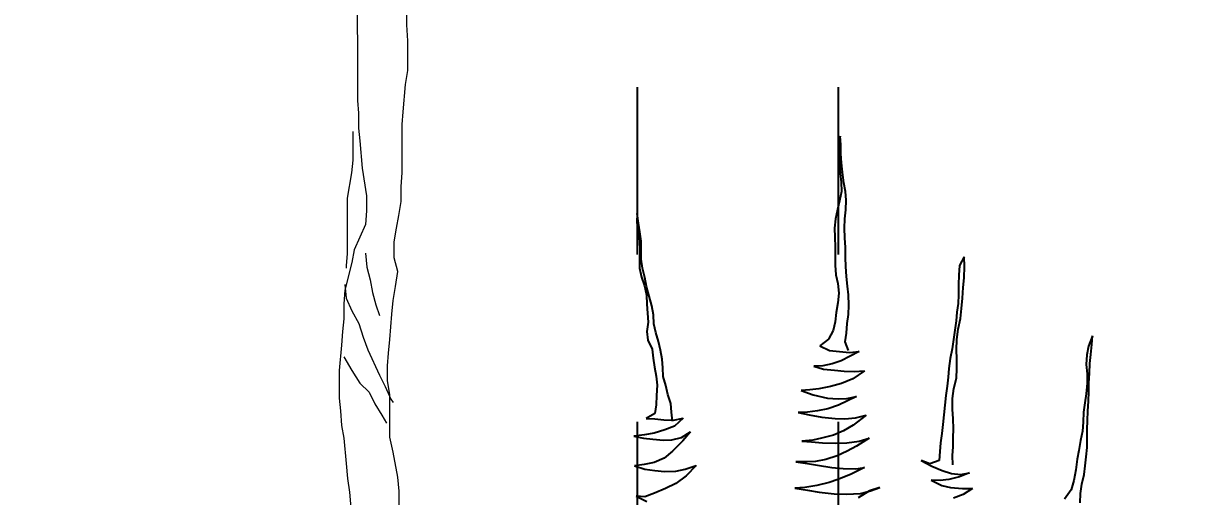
# Model space of a CAD drawing. Header units: metres. Extents: x -58 to 722, y -1100 to 345.
# Drawn here: x 36.077 to 36.945, y 104.54 to 104.894 of the extents above; entities that cross this region are included whole.
import ezdxf

# ---------------------------------------------------------------- set-up
doc = ezdxf.new("R2010")
doc.units = ezdxf.units.M
doc.header["$MEASUREMENT"] = 0
doc.linetypes.add('CENTER2', pattern=[1.125, 0.75, -0.125, 0.125, -0.125])
doc.linetypes.add('CENTERX2', pattern=[4, 2.5, -0.5, 0.5, -0.5])
doc.layers.get('0').update_dxf_attribs({"color": 255})
doc.layers.get('DEFPOINTS').update_dxf_attribs({"color": 250})
for name, color, linetype in [('FSR_ARQ_005VEGETACION', 64, 'Continuous'), ('FSR_ARQ_015COTAS', 125, 'Continuous'), ('FSR_ARQ_016EJES', 135, 'CENTER2')]:
    doc.layers.add(name, color=color, linetype=linetype)
doc.layers.add('FSR_ARQ_006ARBOLES', color=74, linetype='Continuous', lineweight=0)
doc.styles.add('style1', font='arial.ttf')
doc.dimstyles.new('PP_PACO', dxfattribs={"dimtxt": 0.18, "dimasz": 0.075, "dimexe": 0.075, "dimexo": 0, "dimgap": 0, "dimtad": 0, "dimtih": 1, "dimtoh": 1, "dimzin": 1, "dimdsep": 46, "dimtxsty": 'style1', "dimcen": 0.15, "dimse1": 1, "dimse2": 1, "dimclrd": 256, "dimclre": 256, "dimadec": 0, "dimazin": 0, "dimtfac": 1, "dimtmove": 0, "dimatfit": 3, "dimfxl": 0.075, "dimarcsym": 0})

# ---------------------------------------------------------------- blocks, each defined once
blk = doc.blocks.new('arboles fsr 01')
at = {"layer": 'FSR_ARQ_006ARBOLES', "color": 35}
for points in [[(186.4167, -36.52198), (186.41683, -36.27354), (186.41756, -36.26496), (186.42043, -36.24923), (186.42259, -36.23993), (186.42261, -36.21347), (186.42405, -36.20489), (186.42406, -36.19559), (186.42335, -36.18772), (186.42264, -36.17914), (186.42123, -36.16341), (186.42052, -36.15482), (186.4191, -36.14624), (186.41767, -36.13694), (186.41983, -36.12836), (186.41984, -36.11835), (186.41841, -36.10976), (186.41699, -36.1019), (186.41557, -36.09331), (186.41558, -36.08401), (186.41487, -36.07543), (186.4149, -36.04539), (186.41419, -36.03752), (186.41277, -36.02036), (186.41135, -36.01178), (186.41137, -35.99318), (186.41209, -35.98317), (186.41215, -35.92023)], [(186.44288, -35.94815), (186.4428, -36.0304), (186.44208, -36.03827), (186.44207, -36.04756), (186.44135, -36.05543), (186.4399, -36.07259), (186.43703, -36.08976), (186.43702, -36.09905), (186.43773, -36.10764), (186.44486, -36.12338), (186.44629, -36.13125), (186.45056, -36.14841), (186.45127, -36.157), (186.45126, -36.16629), (186.45197, -36.17416), (186.45268, -36.18275), (186.45409, -36.19848), (186.45408, -36.21565), (186.45335, -36.22351), (186.45263, -36.23281), (186.45119, -36.24067), (186.44975, -36.25641), (186.44902, -36.2657), (186.44759, -36.27429), (186.44614, -36.29145)], [(186.44565, -36.04971), (186.44563, -36.06759), (186.44634, -36.07546), (186.44918, -36.0912), (186.44915, -36.12553), (186.44986, -36.13339), (186.44986, -36.13482)], [(186.43771, -36.12552), (186.43699, -36.1341), (186.43483, -36.14196), (186.4334, -36.14983), (186.43124, -36.15769), (186.42909, -36.16413)], [(186.45057, -36.14484), (186.44984, -36.15342), (186.44626, -36.16128), (186.44196, -36.16915), (186.43909, -36.17773), (186.43622, -36.18559), (186.42906, -36.20132), (186.42548, -36.20847), (186.42189, -36.21633), (186.42046, -36.21848)], [(186.45124, -36.1899), (186.44622, -36.19847), (186.44121, -36.20634), (186.43548, -36.21205), (186.4319, -36.2192), (186.4276, -36.22635), (186.42474, -36.23135)]]:
    blk.add_lwpolyline(points, dxfattribs=at)
blk = doc.blocks.new('arbustos 01')
at = {"layer": 'FSR_ARQ_005VEGETACION', "color": 103}
for p, q in [((189.08583, -31.15973), (189.08644, -31.15255)), ((189.08644, -31.15255), (189.08787, -31.1601)), ((189.08572, -31.16725), (189.08583, -31.15973)), ((189.08787, -31.1601), (189.08777, -31.16745)), ((189.08528, -31.17459), (189.08572, -31.16725)), ((189.08777, -31.16745), (189.08697, -31.17633)), ((189.08318, -31.19115), (189.08449, -31.18228)), ((189.08449, -31.18228), (189.08528, -31.17459)), ((189.08697, -31.17633), (189.08636, -31.1835)), ((189.08188, -31.19848), (189.08318, -31.19115)), ((189.08558, -31.19067), (189.0853, -31.19853)), ((189.08636, -31.1835), (189.08558, -31.19067)), ((189.08127, -31.20566), (189.08188, -31.19848)), ((189.0853, -31.19853), (189.0869, -31.20625)), ((189.08168, -31.21353), (189.08127, -31.20566)), ((189.0869, -31.20625), (189.08869, -31.21345)), ((189.08243, -31.22106), (189.08168, -31.21353)), ((189.08284, -31.22893), (189.08243, -31.22106)), ((189.08869, -31.21345), (189.0903, -31.221)), ((189.0903, -31.221), (189.09104, -31.22887)), ((189.2537, -31.22476), (189.25484, -31.21673)), ((189.25484, -31.21673), (189.25508, -31.22409)), ((189.08238, -31.23696), (189.08284, -31.22893)), ((189.09104, -31.22887), (189.09077, -31.23639)), ((189.25258, -31.23192), (189.2537, -31.22476)), ((189.25508, -31.22409), (189.25395, -31.23194)), ((189.08194, -31.24482), (189.08238, -31.23696)), ((189.09077, -31.23639), (189.09049, -31.2446)), ((189.25152, -31.24695), (189.25162, -31.23977)), ((189.25162, -31.23977), (189.25258, -31.23192)), ((189.25282, -31.23962), (189.25254, -31.24714)), ((189.25395, -31.23194), (189.25282, -31.23962)), ((189.08182, -31.2532), (189.08194, -31.24482)), ((189.09049, -31.2446), (189.09039, -31.25212)), ((189.25142, -31.25448), (189.25152, -31.24695)), ((189.25254, -31.24714), (189.25296, -31.2545)), ((188.98324, -31.26058), (188.98335, -31.25254)), ((188.98335, -31.25254), (188.98718, -31.25995)), ((189.08155, -31.26072), (189.08182, -31.2532)), ((189.09046, -31.25947), (189.08983, -31.2675)), ((189.09039, -31.25212), (189.09046, -31.25947)), ((189.25046, -31.26216), (189.25142, -31.25448)), ((189.25296, -31.2545), (189.25285, -31.26202)), ((188.98345, -31.26999), (188.98324, -31.26058)), ((188.98718, -31.25995), (188.98793, -31.26782)), ((188.98793, -31.26782), (188.98799, -31.27552)), ((189.08013, -31.27694), (189.08109, -31.26909)), ((189.08109, -31.26909), (189.08155, -31.26072)), ((189.08983, -31.2675), (189.0882, -31.27483)), ((189.24864, -31.26983), (189.25046, -31.26216)), ((189.25285, -31.26202), (189.25121, -31.26952)), ((188.98419, -31.2782), (188.98345, -31.26999)), ((188.98493, -31.28693), (188.98419, -31.2782)), ((188.98799, -31.27552), (188.98805, -31.28407)), ((189.07935, -31.28428), (189.08013, -31.27694)), ((189.0882, -31.27483), (189.08757, -31.28286)), ((189.24502, -31.28516), (189.24718, -31.27733)), ((189.24718, -31.27733), (189.24864, -31.26983)), ((189.24889, -31.27684), (189.24725, -31.28451)), ((189.25121, -31.26952), (189.24889, -31.27684)), ((188.9855, -31.29549), (188.98493, -31.28693)), ((188.98805, -31.28407), (188.98846, -31.29143)), ((189.07923, -31.29266), (189.07935, -31.28428)), ((189.08757, -31.28286), (189.08832, -31.29073)), ((189.24268, -31.29334), (189.24502, -31.28516)), ((189.24725, -31.28451), (189.24698, -31.29186)), ((188.98658, -31.30388), (188.9855, -31.29549)), ((188.98846, -31.29143), (188.98939, -31.29862)), ((189.0793, -31.30053), (189.07923, -31.29266)), ((189.08832, -31.29073), (189.08958, -31.29896)), ((189.24121, -31.30084), (189.24268, -31.29334)), ((189.24698, -31.29186), (189.24619, -31.29937)), ((188.98834, -31.31263), (188.98658, -31.30388)), ((188.98939, -31.29862), (188.99015, -31.30581)), ((188.99015, -31.30581), (188.99124, -31.31352)), ((189.08056, -31.30807), (189.0793, -31.30053)), ((189.08114, -31.31594), (189.08056, -31.30807)), ((189.08958, -31.29896), (189.0905, -31.30649)), ((189.0905, -31.30649), (189.09211, -31.31369)), ((189.24094, -31.30819), (189.24121, -31.30084)), ((189.24619, -31.29937), (189.24575, -31.30689)), ((189.24575, -31.30689), (189.24684, -31.3146)), ((188.98959, -31.32136), (188.98834, -31.31263)), ((188.99124, -31.31352), (188.99233, -31.32123)), ((189.08207, -31.3233), (189.08114, -31.31594)), ((189.09211, -31.31369), (189.09595, -31.32093)), ((189.23715, -31.32284), (189.23931, -31.31535)), ((189.23931, -31.31535), (189.24094, -31.30819)), ((189.24684, -31.3146), (189.24589, -31.32177)), ((188.87755, -31.32531), (188.87679, -31.31812)), ((188.87679, -31.31812), (188.88009, -31.32672)), ((188.87829, -31.3337), (188.87755, -31.32531)), ((188.88009, -31.32672), (188.8817, -31.33409)), ((188.98965, -31.32991), (188.98959, -31.32136)), ((188.99233, -31.32123), (188.99325, -31.32911)), ((189.07938, -31.33043), (189.08207, -31.3233)), ((189.10323, -31.3265), (189.09514, -31.33032)), ((189.09595, -31.32093), (189.10323, -31.3265)), ((189.23551, -31.33017), (189.23715, -31.32284)), ((189.24589, -31.32177), (189.24254, -31.32924)), ((188.87904, -31.34124), (188.87829, -31.3337)), ((188.8817, -31.33409), (188.88211, -31.34196)), ((188.98954, -31.33744), (188.98965, -31.32991)), ((188.99325, -31.32911), (188.99502, -31.337)), ((188.99502, -31.337), (188.99611, -31.34522)), ((189.07853, -31.33198), (189.0705, -31.33135)), ((189.0705, -31.33135), (189.07797, -31.33522)), ((189.07797, -31.33522), (189.08544, -31.33908)), ((189.08692, -31.33123), (189.07853, -31.33198)), ((189.09514, -31.33032), (189.08692, -31.33123)), ((189.23405, -31.33768), (189.23551, -31.33017)), ((189.24158, -31.33675), (189.24045, -31.34426)), ((189.24254, -31.32924), (189.24158, -31.33675)), ((188.87945, -31.34911), (188.87904, -31.34124)), ((188.88211, -31.34196), (188.88132, -31.34982)), ((188.98961, -31.3453), (188.98954, -31.33744)), ((188.98984, -31.35334), (188.98961, -31.3453)), ((188.99611, -31.34522), (188.99669, -31.35241)), ((189.08544, -31.33908), (189.09293, -31.34158)), ((189.10023, -31.34578), (189.09115, -31.34685)), ((189.09293, -31.34158), (189.10078, -31.34322)), ((189.10829, -31.34349), (189.10023, -31.34578)), ((189.10078, -31.34322), (189.10829, -31.34349)), ((189.23317, -31.35203), (189.23361, -31.34485)), ((189.23361, -31.34485), (189.23405, -31.33768)), ((189.24045, -31.34426), (189.23916, -31.3516)), ((188.87984, -31.35749), (188.87945, -31.34911)), ((188.88132, -31.34982), (188.88121, -31.35751)), ((188.99195, -31.36192), (188.98984, -31.35334)), ((188.99669, -31.35241), (188.99762, -31.35994)), ((189.07472, -31.34783), (189.06618, -31.34737)), ((189.06618, -31.34737), (189.07584, -31.354)), ((189.0831, -31.3476), (189.07472, -31.34783)), ((189.07584, -31.354), (189.08519, -31.35788)), ((189.09115, -31.34685), (189.0831, -31.3476)), ((189.23118, -31.35952), (189.23317, -31.35203)), ((189.23916, -31.3516), (189.2382, -31.35911)), ((188.87992, -31.36467), (188.87984, -31.35749)), ((188.88033, -31.37237), (188.87992, -31.36467)), ((188.88121, -31.35751), (188.88212, -31.36624)), ((188.9932, -31.37031), (188.99195, -31.36192)), ((188.99762, -31.35994), (188.99854, -31.36765)), ((189.08519, -31.35788), (189.09439, -31.3604)), ((189.09439, -31.3604), (189.10411, -31.36224)), ((189.10411, -31.36224), (189.11145, -31.36303)), ((189.11862, -31.36347), (189.10883, -31.36727)), ((189.11145, -31.36303), (189.11862, -31.36347)), ((189.22955, -31.36685), (189.23118, -31.35952)), ((189.2382, -31.35911), (189.23877, -31.36783)), ((188.88073, -31.38076), (188.88033, -31.37237)), ((188.88212, -31.36624), (188.88338, -31.37395)), ((188.88338, -31.37395), (188.8843, -31.38166)), ((188.99308, -31.3792), (188.9932, -31.37031)), ((188.99854, -31.36765), (188.99946, -31.3757)), ((189.08092, -31.37031), (189.07273, -31.36866)), ((189.07273, -31.36866), (189.08038, -31.37218)), ((189.08038, -31.37218), (189.08768, -31.37587)), ((189.0881, -31.37041), (189.08092, -31.37031)), ((189.09699, -31.36984), (189.0881, -31.37041)), ((189.10883, -31.36727), (189.09699, -31.36984)), ((189.22627, -31.38169), (189.22688, -31.37451)), ((189.22688, -31.37451), (189.22955, -31.36685)), ((189.23877, -31.36783), (189.23917, -31.37553)), ((189.23917, -31.37553), (189.24027, -31.38273)), ((188.88096, -31.38845), (188.88073, -31.38076)), ((188.8843, -31.38166), (188.88453, -31.38987)), ((188.99263, -31.38723), (188.99308, -31.3792)), ((188.99946, -31.3757), (189.00037, -31.38392)), ((189.00037, -31.38392), (189.00112, -31.39179)), ((189.07352, -31.38628), (189.06483, -31.38394)), ((189.06483, -31.38394), (189.07566, -31.39229)), ((189.08768, -31.37587), (189.0967, -31.37873)), ((189.0967, -31.37873), (189.10523, -31.38056)), ((189.11219, -31.38373), (189.10156, -31.38581)), ((189.10523, -31.38056), (189.11342, -31.38169)), ((189.12128, -31.38197), (189.11219, -31.38373)), ((189.11342, -31.38169), (189.12128, -31.38197)), ((189.22565, -31.38903), (189.22627, -31.38169)), ((189.24027, -31.38273), (189.2474, -31.38676)), ((188.88137, -31.39598), (188.88096, -31.38845)), ((188.88453, -31.38987), (188.88529, -31.3974)), ((188.99235, -31.39544), (188.99263, -31.38723)), ((189.00112, -31.39179), (189.00204, -31.39933)), ((189.08257, -31.38709), (189.07352, -31.38628)), ((189.07566, -31.39229), (189.08363, -31.39702)), ((189.09061, -31.38685), (189.08257, -31.38709)), ((189.10156, -31.38581), (189.09061, -31.38685)), ((189.22464, -31.38833), (189.2168, -31.38652)), ((189.2168, -31.38652), (189.22389, -31.39311)), ((189.22389, -31.39311), (189.23188, -31.39612)), ((189.23268, -31.38793), (189.22464, -31.38833)), ((189.24021, -31.387), (189.23268, -31.38793)), ((189.2474, -31.38676), (189.24021, -31.387)), ((188.88127, -31.40367), (188.88137, -31.39598)), ((188.88134, -31.41103), (188.88127, -31.40367)), ((188.88529, -31.3974), (188.88672, -31.40512)), ((188.99242, -31.40296), (188.99235, -31.39544)), ((188.99249, -31.41031), (188.99242, -31.40296)), ((189.00204, -31.39933), (189.00313, -31.40704)), ((189.07069, -31.40556), (189.06217, -31.40322)), ((189.06217, -31.40322), (189.07269, -31.40969)), ((189.08363, -31.39702), (189.09196, -31.40055)), ((189.09196, -31.40055), (189.10184, -31.40325)), ((189.10184, -31.40325), (189.10917, -31.40489)), ((189.21795, -31.4026), (189.21049, -31.39789)), ((189.21049, -31.39789), (189.21688, -31.40532)), ((189.22596, -31.40442), (189.21795, -31.4026)), ((189.23314, -31.40469), (189.22596, -31.40442)), ((189.23188, -31.39612), (189.24073, -31.39915)), ((189.24186, -31.40413), (189.23314, -31.40469)), ((189.24073, -31.39915), (189.24875, -31.40046)), ((189.24974, -31.40321), (189.24186, -31.40413)), ((189.24875, -31.40046), (189.25763, -31.40143)), ((189.25763, -31.40143), (189.24974, -31.40321)), ((188.88209, -31.41856), (188.88134, -31.41103)), ((188.88672, -31.40512), (188.88832, -31.41352)), ((188.88832, -31.41352), (188.88959, -31.42071)), ((188.99307, -31.4175), (188.99249, -31.41031)), ((189.00313, -31.40704), (189.00355, -31.41423)), ((189.08076, -31.40707), (189.07069, -31.40556)), ((189.07269, -31.40969), (189.08066, -31.41408)), ((189.08066, -31.41408), (189.08882, -31.41795)), ((189.08999, -31.40719), (189.08076, -31.40707)), ((189.1011, -31.40717), (189.08999, -31.40719)), ((189.11018, -31.40627), (189.1011, -31.40717)), ((189.10917, -31.40489), (189.11805, -31.40552)), ((189.11805, -31.40552), (189.11018, -31.40627)), ((189.21688, -31.40532), (189.22549, -31.41399)), ((189.22549, -31.41399), (189.23259, -31.41973)), ((188.88285, -31.42609), (188.88209, -31.41856)), ((188.88959, -31.42071), (188.89084, -31.42945)), ((188.9928, -31.42536), (188.99307, -31.4175)), ((189.00355, -31.41423), (189.0043, -31.42159)), ((189.0043, -31.42159), (189.01196, -31.4246)), ((189.01918, -31.42162), (189.01022, -31.42628)), ((189.01196, -31.4246), (189.01918, -31.42162)), ((189.08882, -31.41795), (189.09835, -31.42081)), ((189.09835, -31.42081), (189.10688, -31.42247)), ((189.10688, -31.42247), (189.1144, -31.42291)), ((189.12329, -31.42286), (189.11352, -31.42427)), ((189.1144, -31.42291), (189.12329, -31.42286)), ((189.23259, -31.41973), (189.24075, -31.42326)), ((189.24075, -31.42326), (189.24893, -31.42491)), ((188.88394, -31.43329), (188.88285, -31.42609)), ((188.88572, -31.44135), (188.88394, -31.43329)), ((188.89084, -31.42945), (188.89226, -31.43819)), ((188.98619, -31.43331), (188.97886, -31.43184)), ((188.97886, -31.43184), (188.98736, -31.43538)), ((188.99407, -31.43256), (188.98619, -31.43331)), ((189.0018, -31.42993), (188.99407, -31.43256)), ((189.01022, -31.42628), (189.0018, -31.42993)), ((189.07346, -31.42851), (189.06612, -31.42739)), ((189.06612, -31.42739), (189.07784, -31.43336)), ((189.08389, -31.42848), (189.07346, -31.42851)), ((189.07784, -31.43336), (189.08821, -31.4376)), ((189.0933, -31.42758), (189.08389, -31.42848)), ((189.10513, -31.42569), (189.0933, -31.42758)), ((189.11352, -31.42427), (189.10513, -31.42569)), ((189.21502, -31.42889), (189.206, -31.42587)), ((189.206, -31.42587), (189.21409, -31.43452)), ((189.22287, -31.43054), (189.21502, -31.42889)), ((189.23227, -31.43084), (189.22287, -31.43054)), ((189.24031, -31.43009), (189.23227, -31.43084)), ((189.24854, -31.42884), (189.24031, -31.43009)), ((189.25712, -31.42605), (189.24854, -31.42884)), ((189.24893, -31.42491), (189.25712, -31.42605)), ((188.88681, -31.44906), (188.88572, -31.44135)), ((188.89226, -31.43819), (188.89472, -31.44592)), ((188.98736, -31.43538), (188.99605, -31.43755)), ((189.00197, -31.44242), (188.99476, -31.4442)), ((188.99605, -31.43755), (189.00322, -31.43833)), ((189.01092, -31.43809), (189.00197, -31.44242)), ((189.00322, -31.43833), (189.01092, -31.43809)), ((189.08821, -31.4376), (189.09536, -31.43992)), ((189.09536, -31.43992), (189.10575, -31.44246)), ((189.10575, -31.44246), (189.11565, -31.44413)), ((189.21409, -31.43452), (189.22273, -31.4408)), ((189.22273, -31.4408), (189.23139, -31.44502)), ((188.88722, -31.45676), (188.88681, -31.44906)), ((188.89472, -31.44592), (188.90008, -31.45369)), ((188.98467, -31.44492), (188.97646, -31.44498)), ((188.97646, -31.44498), (188.98425, -31.45004)), ((188.98425, -31.45004), (188.99225, -31.45306)), ((188.99476, -31.4442), (188.98467, -31.44492)), ((189.06124, -31.44698), (189.05341, -31.44414)), ((189.05341, -31.44414), (189.06209, -31.44699)), ((189.06942, -31.44897), (189.06124, -31.44698)), ((189.06209, -31.44699), (189.07142, -31.45276)), ((189.08121, -31.44965), (189.06942, -31.44897)), ((189.09147, -31.44927), (189.08121, -31.44965)), ((189.1038, -31.4479), (189.09147, -31.44927)), ((189.1134, -31.44632), (189.1038, -31.4479)), ((189.12402, -31.44476), (189.1134, -31.44632)), ((189.11565, -31.44413), (189.12402, -31.44476)), ((189.23139, -31.44502), (189.2404, -31.4489)), ((189.2404, -31.4489), (189.24857, -31.45175)), ((189.25576, -31.45133), (189.24681, -31.45566)), ((189.24857, -31.45175), (189.25576, -31.45133))]:
    blk.add_line(p, q, dxfattribs=at)
blk = doc.blocks.new('_Open90')
at = {"color": 0, "linetype": 'ByBlock', "lineweight": -2}
for p, q in [((-0.5, 0.5), (0, 0)), ((0, 0), (-1, 0)), ((0, 0), (-0.5, -0.5))]:
    blk.add_line(p, q, dxfattribs=at)
blk = doc.blocks.new('*D345')
at = {"layer": 'DEFPOINTS', "color": 0, "ltscale": 0.01, "transparency": 16777216}
for p in [(35.41135, 105.80149), (38.96208, 105.80149), (35.41135, 104.15149)]:
    blk.add_point(p, dxfattribs=at)
at = {"layer": 'FSR_ARQ_015COTAS', "lineweight": -2, "ltscale": 0.01, "transparency": 16777216}
for p, q in [((38.96208, 105.60149), (38.96208, 105.0786)), ((38.96208, 104.35149), (38.96208, 104.87437))]:
    blk.add_line(p, q, dxfattribs=at)
at = {"layer": 'FSR_ARQ_015COTAS', "lineweight": -2, "ltscale": 0.01, "transparency": 16777216, "xscale": 0.2, "yscale": 0.2, "zscale": 0.2}
for p, rotation in [((38.96208, 105.80149), 90), ((38.96208, 104.15149), 270)]:
    blk.add_blockref('_Open90', p, dxfattribs=dict(at, rotation=rotation))
at = {"layer": 'FSR_ARQ_015COTAS', "color": 0, "ltscale": 0.01, "transparency": 16777216, "insert": (38.96208, 104.97649), "char_height": 0.2, "attachment_point": 5, "style": 'style1'}
blk.add_mtext('1.65', dxfattribs=at)

msp = doc.modelspace()

# ---------------------------------------------------------------- linework, layer by layer
at = {"layer": 'FSR_ARQ_016EJES', "linetype": 'CENTERX2', "ltscale": 0.25}
for p, q in [((36.53635, 103.97149), (36.53635, 116.76709)), ((36.68635, 103.97149), (36.68635, 115.38307))]:
    msp.add_line(p, q, dxfattribs=at)

# ---------------------------------------------------------------- block references
at = {"layer": 'FSR_ARQ_005VEGETACION', "xscale": -0.9, "yscale": 0.9, "zscale": 0.9}
msp.add_blockref('arbustos 01', (206.86543, 132.84711), dxfattribs=at)
at = {"layer": 'FSR_ARQ_006ARBOLES', "xscale": -1.2, "yscale": 1.2, "zscale": 1.2}
msp.add_blockref('arboles fsr 01', (260.05835, 148.07298), dxfattribs=at)

# ---------------------------------------------------------------- dimensions: what is measured, and where the dimension line sits
at = {"layer": 'FSR_ARQ_015COTAS', "ltscale": 0.01}
dim = msp.add_linear_dim(base=(38.96208, 105.80149), p1=(35.41135, 104.15149), p2=(35.41135, 105.80149), angle=90, dimstyle='PP_PACO', override={"dimtxt": 0.2, "dimasz": 0.2, "dimblk1": 'Open90', "dimblk2": 'Open90', "dimsah": 1, "dimfxlon": 1}, dxfattribs=at)
dim.commit()
dim.dimension.update_dxf_attribs({"geometry": '*D345', "text_midpoint": (38.96208, 104.97649)})

doc.saveas('drawing.dxf')
